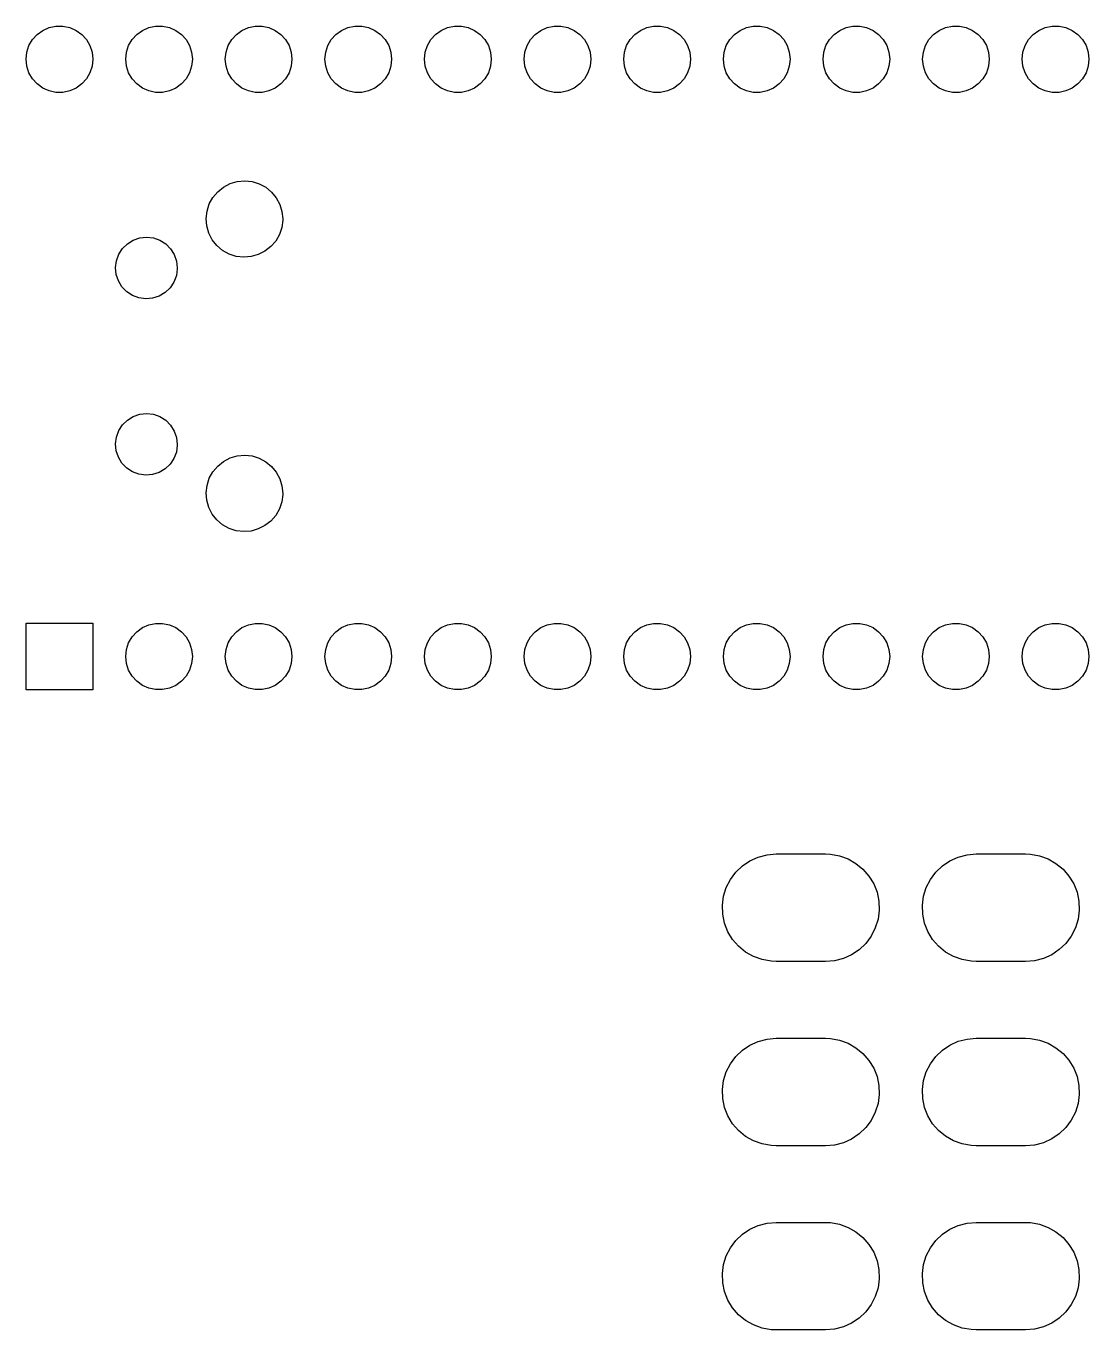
# Model space of a CAD drawing. Extents: x 132.4 to 182.3, y -150.5 to -55.6.
# Drawn here: x 132.37 to 159.47, y -150.48 to -117.21 of the extents above; entities that cross this region are included whole.
import ezdxf

# ---------------------------------------------------------------- set-up
doc = ezdxf.new("R2010")
doc.units = 0
doc.layers.add('BLACK', color=7, linetype='CONTINUOUS')

msp = doc.modelspace()

# ---------------------------------------------------------------- linework, layer by layer
at = {"layer": 'BLACK', "linetype": 'CONTINUOUS'}
for p, q in [((132.535, -117.56), (132.654, -117.428)), ((132.654, -117.428), (132.798, -117.323)), ((132.798, -117.323), (132.96, -117.251)), ((132.96, -117.251), (133.134, -117.214)), ((133.134, -117.214), (133.312, -117.214)), ((133.312, -117.214), (133.486, -117.251)), ((133.486, -117.251), (133.648, -117.323)), ((133.648, -117.323), (133.792, -117.428)), ((133.792, -117.428), (133.911, -117.56)), ((135.075, -117.56), (135.194, -117.428)), ((135.194, -117.428), (135.338, -117.323)), ((135.338, -117.323), (135.5, -117.251)), ((135.5, -117.251), (135.674, -117.214)), ((135.674, -117.214), (135.852, -117.214)), ((135.852, -117.214), (136.026, -117.251)), ((136.026, -117.251), (136.188, -117.323)), ((136.188, -117.323), (136.332, -117.428)), ((136.332, -117.428), (136.451, -117.56)), ((137.615, -117.56), (137.734, -117.428)), ((137.734, -117.428), (137.878, -117.323)), ((137.878, -117.323), (138.04, -117.251)), ((138.04, -117.251), (138.214, -117.214)), ((138.214, -117.214), (138.392, -117.214)), ((138.392, -117.214), (138.566, -117.251)), ((138.566, -117.251), (138.728, -117.323)), ((138.728, -117.323), (138.872, -117.428)), ((138.872, -117.428), (138.991, -117.56)), ((140.155, -117.56), (140.274, -117.428)), ((140.274, -117.428), (140.418, -117.323)), ((140.418, -117.323), (140.58, -117.251)), ((140.58, -117.251), (140.754, -117.214)), ((140.754, -117.214), (140.932, -117.214)), ((140.932, -117.214), (141.106, -117.251)), ((141.106, -117.251), (141.268, -117.323)), ((141.268, -117.323), (141.412, -117.428)), ((141.412, -117.428), (141.531, -117.56)), ((142.695, -117.56), (142.814, -117.428)), ((142.814, -117.428), (142.958, -117.323)), ((142.958, -117.323), (143.12, -117.251)), ((143.12, -117.251), (143.294, -117.214)), ((143.294, -117.214), (143.472, -117.214)), ((143.472, -117.214), (143.646, -117.251)), ((143.646, -117.251), (143.808, -117.323)), ((143.808, -117.323), (143.952, -117.428)), ((143.952, -117.428), (144.071, -117.56)), ((145.235, -117.56), (145.354, -117.428)), ((145.354, -117.428), (145.498, -117.323)), ((145.498, -117.323), (145.66, -117.251)), ((145.66, -117.251), (145.834, -117.214)), ((145.834, -117.214), (146.012, -117.214)), ((146.012, -117.214), (146.186, -117.251)), ((146.186, -117.251), (146.348, -117.323)), ((146.348, -117.323), (146.492, -117.428)), ((146.492, -117.428), (146.611, -117.56)), ((147.775, -117.56), (147.894, -117.428)), ((147.894, -117.428), (148.038, -117.323)), ((148.038, -117.323), (148.2, -117.251)), ((148.2, -117.251), (148.374, -117.214)), ((148.374, -117.214), (148.552, -117.214)), ((148.552, -117.214), (148.726, -117.251)), ((148.726, -117.251), (148.888, -117.323)), ((148.888, -117.323), (149.032, -117.428)), ((149.032, -117.428), (149.151, -117.56)), ((150.315, -117.56), (150.434, -117.428)), ((150.434, -117.428), (150.578, -117.323)), ((150.578, -117.323), (150.74, -117.251)), ((150.74, -117.251), (150.914, -117.214)), ((150.914, -117.214), (151.092, -117.214)), ((151.092, -117.214), (151.266, -117.251)), ((151.266, -117.251), (151.428, -117.323)), ((151.428, -117.323), (151.572, -117.428)), ((151.572, -117.428), (151.691, -117.56)), ((152.855, -117.56), (152.974, -117.428)), ((152.974, -117.428), (153.118, -117.323)), ((153.118, -117.323), (153.28, -117.251)), ((153.28, -117.251), (153.454, -117.214)), ((153.454, -117.214), (153.632, -117.214)), ((153.632, -117.214), (153.806, -117.251)), ((153.806, -117.251), (153.968, -117.323)), ((153.968, -117.323), (154.112, -117.428)), ((154.112, -117.428), (154.231, -117.56)), ((155.395, -117.56), (155.514, -117.428)), ((155.514, -117.428), (155.658, -117.323)), ((155.658, -117.323), (155.82, -117.251)), ((155.82, -117.251), (155.994, -117.214)), ((155.994, -117.214), (156.172, -117.214)), ((156.172, -117.214), (156.346, -117.251)), ((156.346, -117.251), (156.508, -117.323)), ((156.508, -117.323), (156.652, -117.428)), ((156.652, -117.428), (156.771, -117.56)), ((157.935, -117.56), (158.054, -117.428)), ((158.054, -117.428), (158.198, -117.323)), ((158.198, -117.323), (158.36, -117.251)), ((158.36, -117.251), (158.534, -117.214)), ((158.534, -117.214), (158.712, -117.214)), ((158.712, -117.214), (158.886, -117.251)), ((158.886, -117.251), (159.048, -117.323)), ((159.048, -117.323), (159.192, -117.428)), ((159.192, -117.428), (159.311, -117.56)), ((132.392, -117.882), (132.446, -117.713)), ((132.446, -117.713), (132.535, -117.56)), ((133.911, -117.56), (134, -117.713)), ((134, -117.713), (134.054, -117.882)), ((134.932, -117.882), (134.986, -117.713)), ((134.986, -117.713), (135.075, -117.56)), ((136.451, -117.56), (136.54, -117.713)), ((136.54, -117.713), (136.594, -117.882)), ((137.472, -117.882), (137.526, -117.713)), ((137.526, -117.713), (137.615, -117.56)), ((138.991, -117.56), (139.08, -117.713)), ((139.08, -117.713), (139.134, -117.882)), ((140.012, -117.882), (140.066, -117.713)), ((140.066, -117.713), (140.155, -117.56)), ((141.531, -117.56), (141.62, -117.713)), ((141.62, -117.713), (141.674, -117.882)), ((142.552, -117.882), (142.606, -117.713)), ((142.606, -117.713), (142.695, -117.56)), ((144.071, -117.56), (144.16, -117.713)), ((144.16, -117.713), (144.214, -117.882)), ((145.092, -117.882), (145.146, -117.713)), ((145.146, -117.713), (145.235, -117.56)), ((146.611, -117.56), (146.7, -117.713)), ((146.7, -117.713), (146.754, -117.882)), ((147.632, -117.882), (147.686, -117.713)), ((147.686, -117.713), (147.775, -117.56)), ((149.151, -117.56), (149.24, -117.713)), ((149.24, -117.713), (149.294, -117.882)), ((150.172, -117.882), (150.226, -117.713)), ((150.226, -117.713), (150.315, -117.56)), ((151.691, -117.56), (151.78, -117.713)), ((151.78, -117.713), (151.834, -117.882)), ((152.712, -117.882), (152.766, -117.713)), ((152.766, -117.713), (152.855, -117.56)), ((154.231, -117.56), (154.32, -117.713)), ((154.32, -117.713), (154.374, -117.882)), ((155.252, -117.882), (155.306, -117.713)), ((155.306, -117.713), (155.395, -117.56)), ((156.771, -117.56), (156.86, -117.713)), ((156.86, -117.713), (156.914, -117.882)), ((157.792, -117.882), (157.846, -117.713)), ((157.846, -117.713), (157.935, -117.56)), ((159.311, -117.56), (159.4, -117.713)), ((159.4, -117.713), (159.454, -117.882)), ((132.373, -118.059), (132.392, -117.882)), ((132.392, -118.236), (132.373, -118.059)), ((134.054, -117.882), (134.073, -118.059)), ((134.073, -118.059), (134.054, -118.236)), ((134.913, -118.059), (134.932, -117.882)), ((134.932, -118.236), (134.913, -118.059)), ((136.594, -117.882), (136.613, -118.059)), ((136.613, -118.059), (136.594, -118.236)), ((137.453, -118.059), (137.472, -117.882)), ((137.472, -118.236), (137.453, -118.059)), ((139.134, -117.882), (139.153, -118.059)), ((139.153, -118.059), (139.134, -118.236)), ((139.993, -118.059), (140.012, -117.882)), ((140.012, -118.236), (139.993, -118.059)), ((141.674, -117.882), (141.693, -118.059)), ((141.693, -118.059), (141.674, -118.236)), ((142.533, -118.059), (142.552, -117.882)), ((142.552, -118.236), (142.533, -118.059)), ((144.214, -117.882), (144.233, -118.059)), ((144.233, -118.059), (144.214, -118.236)), ((145.073, -118.059), (145.092, -117.882)), ((145.092, -118.236), (145.073, -118.059)), ((146.754, -117.882), (146.773, -118.059)), ((146.773, -118.059), (146.754, -118.236)), ((147.613, -118.059), (147.632, -117.882)), ((147.632, -118.236), (147.613, -118.059)), ((149.294, -117.882), (149.313, -118.059)), ((149.313, -118.059), (149.294, -118.236)), ((150.153, -118.059), (150.172, -117.882)), ((150.172, -118.236), (150.153, -118.059)), ((151.834, -117.882), (151.853, -118.059)), ((151.853, -118.059), (151.834, -118.236)), ((152.693, -118.059), (152.712, -117.882)), ((152.712, -118.236), (152.693, -118.059)), ((154.374, -117.882), (154.393, -118.059)), ((154.393, -118.059), (154.374, -118.236)), ((155.233, -118.059), (155.252, -117.882)), ((155.252, -118.236), (155.233, -118.059)), ((156.914, -117.882), (156.933, -118.059)), ((156.933, -118.059), (156.914, -118.236)), ((157.773, -118.059), (157.792, -117.882)), ((157.792, -118.236), (157.773, -118.059)), ((159.454, -117.882), (159.473, -118.059)), ((159.473, -118.059), (159.454, -118.236)), ((132.446, -118.405), (132.392, -118.236)), ((132.535, -118.559), (132.446, -118.405)), ((134, -118.405), (133.911, -118.559)), ((134.054, -118.236), (134, -118.405)), ((134.986, -118.405), (134.932, -118.236)), ((135.075, -118.559), (134.986, -118.405)), ((136.54, -118.405), (136.451, -118.559)), ((136.594, -118.236), (136.54, -118.405)), ((137.526, -118.405), (137.472, -118.236)), ((137.615, -118.559), (137.526, -118.405)), ((139.08, -118.405), (138.991, -118.559)), ((139.134, -118.236), (139.08, -118.405)), ((140.066, -118.405), (140.012, -118.236)), ((140.155, -118.559), (140.066, -118.405)), ((141.62, -118.405), (141.531, -118.559)), ((141.674, -118.236), (141.62, -118.405)), ((142.606, -118.405), (142.552, -118.236)), ((142.695, -118.559), (142.606, -118.405)), ((144.16, -118.405), (144.071, -118.559)), ((144.214, -118.236), (144.16, -118.405)), ((145.146, -118.405), (145.092, -118.236)), ((145.235, -118.559), (145.146, -118.405)), ((146.7, -118.405), (146.611, -118.559)), ((146.754, -118.236), (146.7, -118.405)), ((147.686, -118.405), (147.632, -118.236)), ((147.775, -118.559), (147.686, -118.405)), ((149.24, -118.405), (149.151, -118.559)), ((149.294, -118.236), (149.24, -118.405)), ((150.226, -118.405), (150.172, -118.236)), ((150.315, -118.559), (150.226, -118.405)), ((151.78, -118.405), (151.691, -118.559)), ((151.834, -118.236), (151.78, -118.405)), ((152.766, -118.405), (152.712, -118.236)), ((152.855, -118.559), (152.766, -118.405)), ((154.32, -118.405), (154.231, -118.559)), ((154.374, -118.236), (154.32, -118.405)), ((155.306, -118.405), (155.252, -118.236)), ((155.395, -118.559), (155.306, -118.405)), ((156.86, -118.405), (156.771, -118.559)), ((156.914, -118.236), (156.86, -118.405)), ((157.846, -118.405), (157.792, -118.236)), ((157.935, -118.559), (157.846, -118.405)), ((159.4, -118.405), (159.311, -118.559)), ((159.454, -118.236), (159.4, -118.405)), ((132.654, -118.691), (132.535, -118.559)), ((132.798, -118.795), (132.654, -118.691)), ((133.792, -118.691), (133.648, -118.795)), ((133.911, -118.559), (133.792, -118.691)), ((135.194, -118.691), (135.075, -118.559)), ((135.338, -118.795), (135.194, -118.691)), ((136.332, -118.691), (136.188, -118.795)), ((136.451, -118.559), (136.332, -118.691)), ((137.734, -118.691), (137.615, -118.559)), ((137.878, -118.795), (137.734, -118.691)), ((138.872, -118.691), (138.728, -118.795)), ((138.991, -118.559), (138.872, -118.691)), ((140.274, -118.691), (140.155, -118.559)), ((140.418, -118.795), (140.274, -118.691)), ((141.412, -118.691), (141.268, -118.795)), ((141.531, -118.559), (141.412, -118.691)), ((142.814, -118.691), (142.695, -118.559)), ((142.958, -118.795), (142.814, -118.691)), ((143.952, -118.691), (143.808, -118.795)), ((144.071, -118.559), (143.952, -118.691)), ((145.354, -118.691), (145.235, -118.559)), ((145.498, -118.795), (145.354, -118.691)), ((146.492, -118.691), (146.348, -118.795)), ((146.611, -118.559), (146.492, -118.691)), ((147.894, -118.691), (147.775, -118.559)), ((148.038, -118.795), (147.894, -118.691)), ((149.032, -118.691), (148.888, -118.795)), ((149.151, -118.559), (149.032, -118.691)), ((150.434, -118.691), (150.315, -118.559)), ((150.578, -118.795), (150.434, -118.691)), ((151.572, -118.691), (151.428, -118.795)), ((151.691, -118.559), (151.572, -118.691)), ((152.974, -118.691), (152.855, -118.559)), ((153.118, -118.795), (152.974, -118.691)), ((154.112, -118.691), (153.968, -118.795)), ((154.231, -118.559), (154.112, -118.691)), ((155.514, -118.691), (155.395, -118.559)), ((155.658, -118.795), (155.514, -118.691)), ((156.652, -118.691), (156.508, -118.795)), ((156.771, -118.559), (156.652, -118.691)), ((158.054, -118.691), (157.935, -118.559)), ((158.198, -118.795), (158.054, -118.691)), ((159.192, -118.691), (159.048, -118.795)), ((159.311, -118.559), (159.192, -118.691)), ((132.96, -118.868), (132.798, -118.795)), ((133.134, -118.905), (132.96, -118.868)), ((133.312, -118.905), (133.134, -118.905)), ((133.486, -118.868), (133.312, -118.905)), ((133.648, -118.795), (133.486, -118.868)), ((135.5, -118.868), (135.338, -118.795)), ((135.674, -118.905), (135.5, -118.868)), ((135.852, -118.905), (135.674, -118.905)), ((136.026, -118.868), (135.852, -118.905)), ((136.188, -118.795), (136.026, -118.868)), ((138.04, -118.868), (137.878, -118.795)), ((138.214, -118.905), (138.04, -118.868)), ((138.392, -118.905), (138.214, -118.905)), ((138.566, -118.868), (138.392, -118.905)), ((138.728, -118.795), (138.566, -118.868)), ((140.58, -118.868), (140.418, -118.795)), ((140.754, -118.905), (140.58, -118.868)), ((140.932, -118.905), (140.754, -118.905)), ((141.106, -118.868), (140.932, -118.905)), ((141.268, -118.795), (141.106, -118.868)), ((143.12, -118.868), (142.958, -118.795)), ((143.294, -118.905), (143.12, -118.868)), ((143.472, -118.905), (143.294, -118.905)), ((143.646, -118.868), (143.472, -118.905)), ((143.808, -118.795), (143.646, -118.868)), ((145.66, -118.868), (145.498, -118.795)), ((145.834, -118.905), (145.66, -118.868)), ((146.012, -118.905), (145.834, -118.905)), ((146.186, -118.868), (146.012, -118.905)), ((146.348, -118.795), (146.186, -118.868)), ((148.2, -118.868), (148.038, -118.795)), ((148.374, -118.905), (148.2, -118.868)), ((148.552, -118.905), (148.374, -118.905)), ((148.726, -118.868), (148.552, -118.905)), ((148.888, -118.795), (148.726, -118.868)), ((150.74, -118.868), (150.578, -118.795)), ((150.914, -118.905), (150.74, -118.868)), ((151.092, -118.905), (150.914, -118.905)), ((151.266, -118.868), (151.092, -118.905)), ((151.428, -118.795), (151.266, -118.868)), ((153.28, -118.868), (153.118, -118.795)), ((153.454, -118.905), (153.28, -118.868)), ((153.632, -118.905), (153.454, -118.905)), ((153.806, -118.868), (153.632, -118.905)), ((153.968, -118.795), (153.806, -118.868)), ((155.82, -118.868), (155.658, -118.795)), ((155.994, -118.905), (155.82, -118.868)), ((156.172, -118.905), (155.994, -118.905)), ((156.346, -118.868), (156.172, -118.905)), ((156.508, -118.795), (156.346, -118.868)), ((158.36, -118.868), (158.198, -118.795)), ((158.534, -118.905), (158.36, -118.868)), ((158.712, -118.905), (158.534, -118.905)), ((158.886, -118.868), (158.712, -118.905)), ((159.048, -118.795), (158.886, -118.868)), ((137.259, -121.44), (137.407, -121.321)), ((137.407, -121.321), (137.576, -121.232)), ((137.576, -121.232), (137.758, -121.179)), ((137.758, -121.179), (137.948, -121.161)), ((137.948, -121.161), (138.137, -121.181)), ((138.137, -121.181), (138.319, -121.238)), ((138.319, -121.238), (138.486, -121.328)), ((138.486, -121.328), (138.633, -121.449)), ((136.987, -121.934), (137.045, -121.752)), ((137.045, -121.752), (137.137, -121.586)), ((137.137, -121.586), (137.259, -121.44)), ((138.633, -121.449), (138.753, -121.597)), ((138.753, -121.597), (138.842, -121.765)), ((136.966, -122.123), (136.987, -121.934)), ((138.842, -121.765), (138.897, -121.947)), ((138.897, -121.947), (138.916, -122.136)), ((136.982, -122.312), (136.966, -122.123)), ((137.034, -122.495), (136.982, -122.312)), ((138.892, -122.352), (138.832, -122.533)), ((138.916, -122.164), (138.892, -122.352)), ((138.916, -122.136), (138.916, -122.164)), ((134.956, -122.766), (135.106, -122.674)), ((135.106, -122.674), (135.272, -122.617)), ((135.272, -122.617), (135.446, -122.599)), ((135.446, -122.599), (135.621, -122.62)), ((135.621, -122.62), (135.786, -122.679)), ((135.786, -122.679), (135.934, -122.773)), ((137.121, -122.665), (137.034, -122.495)), ((137.24, -122.814), (137.121, -122.665)), ((138.738, -122.698), (138.613, -122.842)), ((138.832, -122.533), (138.738, -122.698)), ((134.676, -123.201), (134.736, -123.036)), ((134.736, -123.036), (134.831, -122.889)), ((134.831, -122.889), (134.956, -122.766)), ((135.934, -122.773), (136.058, -122.897)), ((136.058, -122.897), (136.151, -123.046)), ((136.151, -123.046), (136.209, -123.212)), ((137.385, -122.937), (137.24, -122.814)), ((137.551, -123.03), (137.385, -122.937)), ((137.732, -123.089), (137.551, -123.03)), ((138.294, -123.045), (138.11, -123.097)), ((138.463, -122.96), (138.294, -123.045)), ((138.613, -122.842), (138.463, -122.96)), ((134.654, -123.375), (134.676, -123.201)), ((134.671, -123.55), (134.654, -123.375)), ((136.228, -123.408), (136.204, -123.582)), ((136.209, -123.212), (136.228, -123.386)), ((136.228, -123.386), (136.228, -123.408)), ((137.921, -123.111), (137.732, -123.089)), ((138.11, -123.097), (137.921, -123.111)), ((134.726, -123.717), (134.671, -123.55)), ((134.817, -123.867), (134.726, -123.717)), ((136.141, -123.746), (136.044, -123.893)), ((136.204, -123.582), (136.141, -123.746)), ((134.939, -123.993), (134.817, -123.867)), ((135.086, -124.089), (134.939, -123.993)), ((135.917, -124.014), (135.766, -124.104)), ((136.044, -123.893), (135.917, -124.014)), ((135.25, -124.151), (135.086, -124.089)), ((135.425, -124.174), (135.25, -124.151)), ((135.599, -124.158), (135.425, -124.174)), ((135.766, -124.104), (135.599, -124.158)), ((134.736, -127.536), (134.831, -127.389)), ((134.831, -127.389), (134.956, -127.266)), ((134.956, -127.266), (135.106, -127.174)), ((135.106, -127.174), (135.272, -127.117)), ((135.272, -127.117), (135.446, -127.099)), ((135.446, -127.099), (135.621, -127.12)), ((135.621, -127.12), (135.786, -127.179)), ((135.786, -127.179), (135.934, -127.273)), ((135.934, -127.273), (136.058, -127.397)), ((136.058, -127.397), (136.151, -127.546)), ((134.654, -127.875), (134.676, -127.701)), ((134.676, -127.701), (134.736, -127.536)), ((136.151, -127.546), (136.209, -127.712)), ((136.209, -127.712), (136.228, -127.886)), ((134.671, -128.05), (134.654, -127.875)), ((134.726, -128.217), (134.671, -128.05)), ((136.228, -127.908), (136.204, -128.082)), ((136.228, -127.886), (136.228, -127.908)), ((134.817, -128.367), (134.726, -128.217)), ((134.939, -128.493), (134.817, -128.367)), ((136.044, -128.393), (135.917, -128.514)), ((136.141, -128.246), (136.044, -128.393)), ((136.204, -128.082), (136.141, -128.246)), ((137.259, -128.44), (137.407, -128.321)), ((137.407, -128.321), (137.576, -128.232)), ((137.576, -128.232), (137.758, -128.179)), ((137.758, -128.179), (137.948, -128.161)), ((137.948, -128.161), (138.137, -128.181)), ((138.137, -128.181), (138.319, -128.238)), ((138.319, -128.238), (138.486, -128.328)), ((138.486, -128.328), (138.633, -128.449)), ((135.086, -128.589), (134.939, -128.493)), ((135.25, -128.651), (135.086, -128.589)), ((135.425, -128.674), (135.25, -128.651)), ((135.599, -128.658), (135.425, -128.674)), ((135.766, -128.604), (135.599, -128.658)), ((135.917, -128.514), (135.766, -128.604)), ((137.045, -128.752), (137.137, -128.586)), ((137.137, -128.586), (137.259, -128.44)), ((138.633, -128.449), (138.753, -128.597)), ((138.753, -128.597), (138.842, -128.765)), ((136.966, -129.123), (136.987, -128.934)), ((136.987, -128.934), (137.045, -128.752)), ((138.842, -128.765), (138.897, -128.947)), ((138.897, -128.947), (138.916, -129.136)), ((136.982, -129.312), (136.966, -129.123)), ((137.034, -129.495), (136.982, -129.312)), ((138.892, -129.352), (138.832, -129.533)), ((138.916, -129.164), (138.892, -129.352)), ((138.916, -129.136), (138.916, -129.164)), ((137.121, -129.665), (137.034, -129.495)), ((137.24, -129.814), (137.121, -129.665)), ((138.738, -129.698), (138.613, -129.842)), ((138.832, -129.533), (138.738, -129.698)), ((137.385, -129.937), (137.24, -129.814)), ((137.551, -130.03), (137.385, -129.937)), ((137.732, -130.089), (137.551, -130.03)), ((138.294, -130.045), (138.11, -130.097)), ((138.463, -129.96), (138.294, -130.045)), ((138.613, -129.842), (138.463, -129.96)), ((137.921, -130.111), (137.732, -130.089)), ((138.11, -130.097), (137.921, -130.111)), ((132.373, -134.149), (132.373, -132.449)), ((132.373, -132.449), (134.073, -132.449)), ((134.073, -132.449), (134.073, -134.149)), ((135.075, -132.8), (135.194, -132.668)), ((135.194, -132.668), (135.338, -132.563)), ((135.338, -132.563), (135.5, -132.491)), ((135.5, -132.491), (135.674, -132.454)), ((135.674, -132.454), (135.852, -132.454)), ((135.852, -132.454), (136.026, -132.491)), ((136.026, -132.491), (136.188, -132.563)), ((136.188, -132.563), (136.332, -132.668)), ((136.332, -132.668), (136.451, -132.8)), ((137.615, -132.8), (137.734, -132.668)), ((137.734, -132.668), (137.878, -132.563)), ((137.878, -132.563), (138.04, -132.491)), ((138.04, -132.491), (138.214, -132.454)), ((138.214, -132.454), (138.392, -132.454)), ((138.392, -132.454), (138.566, -132.491)), ((138.566, -132.491), (138.728, -132.563)), ((138.728, -132.563), (138.872, -132.668)), ((138.872, -132.668), (138.991, -132.8)), ((140.155, -132.8), (140.274, -132.668)), ((140.274, -132.668), (140.418, -132.563)), ((140.418, -132.563), (140.58, -132.491)), ((140.58, -132.491), (140.754, -132.454)), ((140.754, -132.454), (140.932, -132.454)), ((140.932, -132.454), (141.106, -132.491)), ((141.106, -132.491), (141.268, -132.563)), ((141.268, -132.563), (141.412, -132.668)), ((141.412, -132.668), (141.531, -132.8)), ((142.695, -132.8), (142.814, -132.668)), ((142.814, -132.668), (142.958, -132.563)), ((142.958, -132.563), (143.12, -132.491)), ((143.12, -132.491), (143.294, -132.454)), ((143.294, -132.454), (143.472, -132.454)), ((143.472, -132.454), (143.646, -132.491)), ((143.646, -132.491), (143.808, -132.563)), ((143.808, -132.563), (143.952, -132.668)), ((143.952, -132.668), (144.071, -132.8)), ((145.235, -132.8), (145.354, -132.668)), ((145.354, -132.668), (145.498, -132.563)), ((145.498, -132.563), (145.66, -132.491)), ((145.66, -132.491), (145.834, -132.454)), ((145.834, -132.454), (146.012, -132.454)), ((146.012, -132.454), (146.186, -132.491)), ((146.186, -132.491), (146.348, -132.563)), ((146.348, -132.563), (146.492, -132.668)), ((146.492, -132.668), (146.611, -132.8)), ((147.775, -132.8), (147.894, -132.668)), ((147.894, -132.668), (148.038, -132.563)), ((148.038, -132.563), (148.2, -132.491)), ((148.2, -132.491), (148.374, -132.454)), ((148.374, -132.454), (148.552, -132.454)), ((148.552, -132.454), (148.726, -132.491)), ((148.726, -132.491), (148.888, -132.563)), ((148.888, -132.563), (149.032, -132.668)), ((149.032, -132.668), (149.151, -132.8)), ((150.315, -132.8), (150.434, -132.668)), ((150.434, -132.668), (150.578, -132.563)), ((150.578, -132.563), (150.74, -132.491)), ((150.74, -132.491), (150.914, -132.454)), ((150.914, -132.454), (151.092, -132.454)), ((151.092, -132.454), (151.266, -132.491)), ((151.266, -132.491), (151.428, -132.563)), ((151.428, -132.563), (151.572, -132.668)), ((151.572, -132.668), (151.691, -132.8)), ((152.855, -132.8), (152.974, -132.668)), ((152.974, -132.668), (153.118, -132.563)), ((153.118, -132.563), (153.28, -132.491)), ((153.28, -132.491), (153.454, -132.454)), ((153.454, -132.454), (153.632, -132.454)), ((153.632, -132.454), (153.806, -132.491)), ((153.806, -132.491), (153.968, -132.563)), ((153.968, -132.563), (154.112, -132.668)), ((154.112, -132.668), (154.231, -132.8)), ((155.395, -132.8), (155.514, -132.668)), ((155.514, -132.668), (155.658, -132.563)), ((155.658, -132.563), (155.82, -132.491)), ((155.82, -132.491), (155.994, -132.454)), ((155.994, -132.454), (156.172, -132.454)), ((156.172, -132.454), (156.346, -132.491)), ((156.346, -132.491), (156.508, -132.563)), ((156.508, -132.563), (156.652, -132.668)), ((156.652, -132.668), (156.771, -132.8)), ((157.935, -132.8), (158.054, -132.668)), ((158.054, -132.668), (158.198, -132.563)), ((158.198, -132.563), (158.36, -132.491)), ((158.36, -132.491), (158.534, -132.454)), ((158.534, -132.454), (158.712, -132.454)), ((158.712, -132.454), (158.886, -132.491)), ((158.886, -132.491), (159.048, -132.563)), ((159.048, -132.563), (159.192, -132.668)), ((159.192, -132.668), (159.311, -132.8)), ((134.932, -133.122), (134.986, -132.953)), ((134.986, -132.953), (135.075, -132.8)), ((136.451, -132.8), (136.54, -132.953)), ((136.54, -132.953), (136.594, -133.122)), ((137.472, -133.122), (137.526, -132.953)), ((137.526, -132.953), (137.615, -132.8)), ((138.991, -132.8), (139.08, -132.953)), ((139.08, -132.953), (139.134, -133.122)), ((140.012, -133.122), (140.066, -132.953)), ((140.066, -132.953), (140.155, -132.8)), ((141.531, -132.8), (141.62, -132.953)), ((141.62, -132.953), (141.674, -133.122)), ((142.552, -133.122), (142.606, -132.953)), ((142.606, -132.953), (142.695, -132.8)), ((144.071, -132.8), (144.16, -132.953)), ((144.16, -132.953), (144.214, -133.122)), ((145.092, -133.122), (145.146, -132.953)), ((145.146, -132.953), (145.235, -132.8)), ((146.611, -132.8), (146.7, -132.953)), ((146.7, -132.953), (146.754, -133.122)), ((147.632, -133.122), (147.686, -132.953)), ((147.686, -132.953), (147.775, -132.8)), ((149.151, -132.8), (149.24, -132.953)), ((149.24, -132.953), (149.294, -133.122)), ((150.172, -133.122), (150.226, -132.953)), ((150.226, -132.953), (150.315, -132.8)), ((151.691, -132.8), (151.78, -132.953)), ((151.78, -132.953), (151.834, -133.122)), ((152.712, -133.122), (152.766, -132.953)), ((152.766, -132.953), (152.855, -132.8)), ((154.231, -132.8), (154.32, -132.953)), ((154.32, -132.953), (154.374, -133.122)), ((155.252, -133.122), (155.306, -132.953)), ((155.306, -132.953), (155.395, -132.8)), ((156.771, -132.8), (156.86, -132.953)), ((156.86, -132.953), (156.914, -133.122)), ((157.792, -133.122), (157.846, -132.953)), ((157.846, -132.953), (157.935, -132.8)), ((159.311, -132.8), (159.4, -132.953)), ((159.4, -132.953), (159.454, -133.122)), ((134.913, -133.299), (134.932, -133.122)), ((134.932, -133.476), (134.913, -133.299)), ((136.594, -133.122), (136.613, -133.299)), ((136.613, -133.299), (136.594, -133.476)), ((137.453, -133.299), (137.472, -133.122)), ((137.472, -133.476), (137.453, -133.299)), ((139.134, -133.122), (139.153, -133.299)), ((139.153, -133.299), (139.134, -133.476)), ((139.993, -133.299), (140.012, -133.122)), ((140.012, -133.476), (139.993, -133.299)), ((141.674, -133.122), (141.693, -133.299)), ((141.693, -133.299), (141.674, -133.476)), ((142.533, -133.299), (142.552, -133.122)), ((142.552, -133.476), (142.533, -133.299)), ((144.214, -133.122), (144.233, -133.299)), ((144.233, -133.299), (144.214, -133.476)), ((145.073, -133.299), (145.092, -133.122)), ((145.092, -133.476), (145.073, -133.299)), ((146.754, -133.122), (146.773, -133.299)), ((146.773, -133.299), (146.754, -133.476)), ((147.613, -133.299), (147.632, -133.122)), ((147.632, -133.476), (147.613, -133.299)), ((149.294, -133.122), (149.313, -133.299)), ((149.313, -133.299), (149.294, -133.476)), ((150.153, -133.299), (150.172, -133.122)), ((150.172, -133.476), (150.153, -133.299)), ((151.834, -133.122), (151.853, -133.299)), ((151.853, -133.299), (151.834, -133.476)), ((152.693, -133.299), (152.712, -133.122)), ((152.712, -133.476), (152.693, -133.299)), ((154.374, -133.122), (154.393, -133.299)), ((154.393, -133.299), (154.374, -133.476)), ((155.233, -133.299), (155.252, -133.122)), ((155.252, -133.476), (155.233, -133.299)), ((156.914, -133.122), (156.933, -133.299)), ((156.933, -133.299), (156.914, -133.476)), ((157.773, -133.299), (157.792, -133.122)), ((157.792, -133.476), (157.773, -133.299)), ((159.454, -133.122), (159.473, -133.299)), ((159.473, -133.299), (159.454, -133.476)), ((134.986, -133.645), (134.932, -133.476)), ((135.075, -133.799), (134.986, -133.645)), ((136.54, -133.645), (136.451, -133.799)), ((136.594, -133.476), (136.54, -133.645)), ((137.526, -133.645), (137.472, -133.476)), ((137.615, -133.799), (137.526, -133.645)), ((139.08, -133.645), (138.991, -133.799)), ((139.134, -133.476), (139.08, -133.645)), ((140.066, -133.645), (140.012, -133.476)), ((140.155, -133.799), (140.066, -133.645)), ((141.62, -133.645), (141.531, -133.799)), ((141.674, -133.476), (141.62, -133.645)), ((142.606, -133.645), (142.552, -133.476)), ((142.695, -133.799), (142.606, -133.645)), ((144.16, -133.645), (144.071, -133.799)), ((144.214, -133.476), (144.16, -133.645)), ((145.146, -133.645), (145.092, -133.476)), ((145.235, -133.799), (145.146, -133.645)), ((146.7, -133.645), (146.611, -133.799)), ((146.754, -133.476), (146.7, -133.645)), ((147.686, -133.645), (147.632, -133.476)), ((147.775, -133.799), (147.686, -133.645)), ((149.24, -133.645), (149.151, -133.799)), ((149.294, -133.476), (149.24, -133.645)), ((150.226, -133.645), (150.172, -133.476)), ((150.315, -133.799), (150.226, -133.645)), ((151.78, -133.645), (151.691, -133.799)), ((151.834, -133.476), (151.78, -133.645)), ((152.766, -133.645), (152.712, -133.476)), ((152.855, -133.799), (152.766, -133.645)), ((154.32, -133.645), (154.231, -133.799)), ((154.374, -133.476), (154.32, -133.645)), ((155.306, -133.645), (155.252, -133.476)), ((155.395, -133.799), (155.306, -133.645)), ((156.86, -133.645), (156.771, -133.799)), ((156.914, -133.476), (156.86, -133.645)), ((157.846, -133.645), (157.792, -133.476)), ((157.935, -133.799), (157.846, -133.645)), ((159.4, -133.645), (159.311, -133.799)), ((159.454, -133.476), (159.4, -133.645)), ((135.194, -133.931), (135.075, -133.799)), ((135.338, -134.035), (135.194, -133.931)), ((135.5, -134.108), (135.338, -134.035)), ((136.188, -134.035), (136.026, -134.108)), ((136.332, -133.931), (136.188, -134.035)), ((136.451, -133.799), (136.332, -133.931)), ((137.734, -133.931), (137.615, -133.799)), ((137.878, -134.035), (137.734, -133.931)), ((138.04, -134.108), (137.878, -134.035)), ((138.728, -134.035), (138.566, -134.108)), ((138.872, -133.931), (138.728, -134.035)), ((138.991, -133.799), (138.872, -133.931)), ((140.274, -133.931), (140.155, -133.799)), ((140.418, -134.035), (140.274, -133.931)), ((140.58, -134.108), (140.418, -134.035)), ((141.268, -134.035), (141.106, -134.108)), ((141.412, -133.931), (141.268, -134.035)), ((141.531, -133.799), (141.412, -133.931)), ((142.814, -133.931), (142.695, -133.799)), ((142.958, -134.035), (142.814, -133.931)), ((143.12, -134.108), (142.958, -134.035)), ((143.808, -134.035), (143.646, -134.108)), ((143.952, -133.931), (143.808, -134.035)), ((144.071, -133.799), (143.952, -133.931)), ((145.354, -133.931), (145.235, -133.799)), ((145.498, -134.035), (145.354, -133.931)), ((145.66, -134.108), (145.498, -134.035)), ((146.348, -134.035), (146.186, -134.108)), ((146.492, -133.931), (146.348, -134.035)), ((146.611, -133.799), (146.492, -133.931)), ((147.894, -133.931), (147.775, -133.799)), ((148.038, -134.035), (147.894, -133.931)), ((148.2, -134.108), (148.038, -134.035)), ((148.888, -134.035), (148.726, -134.108)), ((149.032, -133.931), (148.888, -134.035)), ((149.151, -133.799), (149.032, -133.931)), ((150.434, -133.931), (150.315, -133.799)), ((150.578, -134.035), (150.434, -133.931)), ((150.74, -134.108), (150.578, -134.035)), ((151.428, -134.035), (151.266, -134.108)), ((151.572, -133.931), (151.428, -134.035)), ((151.691, -133.799), (151.572, -133.931)), ((152.974, -133.931), (152.855, -133.799)), ((153.118, -134.035), (152.974, -133.931)), ((153.28, -134.108), (153.118, -134.035)), ((153.968, -134.035), (153.806, -134.108)), ((154.112, -133.931), (153.968, -134.035)), ((154.231, -133.799), (154.112, -133.931)), ((155.514, -133.931), (155.395, -133.799)), ((155.658, -134.035), (155.514, -133.931)), ((155.82, -134.108), (155.658, -134.035)), ((156.508, -134.035), (156.346, -134.108)), ((156.652, -133.931), (156.508, -134.035)), ((156.771, -133.799), (156.652, -133.931)), ((158.054, -133.931), (157.935, -133.799)), ((158.198, -134.035), (158.054, -133.931)), ((158.36, -134.108), (158.198, -134.035)), ((159.048, -134.035), (158.886, -134.108)), ((159.192, -133.931), (159.048, -134.035)), ((159.311, -133.799), (159.192, -133.931)), ((134.073, -134.149), (132.373, -134.149)), ((135.674, -134.145), (135.5, -134.108)), ((135.852, -134.145), (135.674, -134.145)), ((136.026, -134.108), (135.852, -134.145)), ((138.214, -134.145), (138.04, -134.108)), ((138.392, -134.145), (138.214, -134.145)), ((138.566, -134.108), (138.392, -134.145)), ((140.754, -134.145), (140.58, -134.108)), ((140.932, -134.145), (140.754, -134.145)), ((141.106, -134.108), (140.932, -134.145)), ((143.294, -134.145), (143.12, -134.108)), ((143.472, -134.145), (143.294, -134.145)), ((143.646, -134.108), (143.472, -134.145)), ((145.834, -134.145), (145.66, -134.108)), ((146.012, -134.145), (145.834, -134.145)), ((146.186, -134.108), (146.012, -134.145)), ((148.374, -134.145), (148.2, -134.108)), ((148.552, -134.145), (148.374, -134.145)), ((148.726, -134.108), (148.552, -134.145)), ((150.914, -134.145), (150.74, -134.108)), ((151.092, -134.145), (150.914, -134.145)), ((151.266, -134.108), (151.092, -134.145)), ((153.454, -134.145), (153.28, -134.108)), ((153.632, -134.145), (153.454, -134.145)), ((153.806, -134.108), (153.632, -134.145)), ((155.994, -134.145), (155.82, -134.108)), ((156.172, -134.145), (155.994, -134.145)), ((156.346, -134.108), (156.172, -134.145)), ((158.534, -134.145), (158.36, -134.108)), ((158.712, -134.145), (158.534, -134.145)), ((158.886, -134.108), (158.712, -134.145)), ((151.04, -138.416), (151.265, -138.358)), ((151.265, -138.358), (151.496, -138.338)), ((151.496, -138.338), (152.756, -138.338)), ((152.756, -138.338), (152.885, -138.344)), ((152.885, -138.344), (153.113, -138.385)), ((153.113, -138.385), (153.331, -138.465)), ((156.141, -138.415), (156.365, -138.357)), ((156.365, -138.357), (156.596, -138.337)), ((156.596, -138.337), (157.856, -138.337)), ((157.856, -138.337), (157.986, -138.343)), ((157.986, -138.343), (158.214, -138.385)), ((158.214, -138.385), (158.432, -138.464)), ((150.469, -138.801), (150.637, -138.641)), ((150.637, -138.641), (150.829, -138.511)), ((150.829, -138.511), (151.04, -138.416)), ((153.331, -138.465), (153.533, -138.579)), ((153.533, -138.579), (153.712, -138.726)), ((155.569, -138.8), (155.737, -138.64)), ((155.737, -138.64), (155.929, -138.51)), ((155.929, -138.51), (156.141, -138.415)), ((158.432, -138.464), (158.633, -138.579)), ((158.633, -138.579), (158.813, -138.726)), ((150.225, -139.194), (150.33, -138.987)), ((150.33, -138.987), (150.469, -138.801)), ((153.712, -138.726), (153.864, -138.902)), ((153.864, -138.902), (153.985, -139.1)), ((155.326, -139.193), (155.431, -138.986)), ((155.431, -138.986), (155.569, -138.8)), ((158.813, -138.726), (158.965, -138.901)), ((158.965, -138.901), (159.085, -139.099)), ((150.156, -139.415), (150.225, -139.194)), ((153.985, -139.1), (154.07, -139.316)), ((154.07, -139.316), (154.117, -139.543)), ((155.257, -139.414), (155.326, -139.193)), ((159.085, -139.099), (159.17, -139.315)), ((159.17, -139.315), (159.218, -139.542)), ((150.126, -139.645), (150.156, -139.415)), ((150.135, -139.877), (150.126, -139.645)), ((154.117, -139.543), (154.126, -139.774)), ((155.226, -139.644), (155.257, -139.414)), ((155.235, -139.876), (155.226, -139.644)), ((159.218, -139.542), (159.227, -139.774)), ((150.182, -140.104), (150.135, -139.877)), ((154.096, -140.004), (154.027, -140.226)), ((154.126, -139.774), (154.096, -140.004)), ((155.283, -140.103), (155.235, -139.876)), ((159.196, -140.003), (159.127, -140.225)), ((159.227, -139.774), (159.196, -140.003)), ((150.267, -140.32), (150.182, -140.104)), ((150.388, -140.518), (150.267, -140.32)), ((154.027, -140.226), (153.922, -140.432)), ((155.368, -140.319), (155.283, -140.103)), ((155.488, -140.517), (155.368, -140.319)), ((159.127, -140.225), (159.022, -140.432)), ((150.54, -140.693), (150.388, -140.518)), ((150.719, -140.84), (150.54, -140.693)), ((153.783, -140.619), (153.615, -140.779)), ((153.922, -140.432), (153.783, -140.619)), ((155.64, -140.692), (155.488, -140.517)), ((155.82, -140.839), (155.64, -140.692)), ((158.884, -140.618), (158.716, -140.778)), ((159.022, -140.432), (158.884, -140.618)), ((150.921, -140.955), (150.719, -140.84)), ((151.139, -141.034), (150.921, -140.955)), ((151.367, -141.075), (151.139, -141.034)), ((153.212, -141.003), (152.987, -141.062)), ((153.423, -140.908), (153.212, -141.003)), ((153.615, -140.779), (153.423, -140.908)), ((156.021, -140.954), (155.82, -140.839)), ((156.239, -141.033), (156.021, -140.954)), ((156.467, -141.074), (156.239, -141.033)), ((158.312, -141.003), (158.088, -141.061)), ((158.524, -140.907), (158.312, -141.003)), ((158.716, -140.778), (158.524, -140.907)), ((151.496, -141.081), (151.367, -141.075)), ((152.756, -141.081), (151.496, -141.081)), ((152.987, -141.062), (152.756, -141.081)), ((156.596, -141.081), (156.467, -141.074)), ((157.856, -141.081), (156.596, -141.081)), ((158.088, -141.061), (157.856, -141.081)), ((151.265, -143.059), (151.496, -143.04)), ((151.496, -143.04), (152.756, -143.04)), ((152.756, -143.04), (152.885, -143.046)), ((152.885, -143.046), (153.113, -143.087)), ((156.365, -143.059), (156.596, -143.039)), ((156.596, -143.039), (157.856, -143.039)), ((157.856, -143.039), (157.986, -143.045)), ((157.986, -143.045), (158.214, -143.086)), ((150.469, -143.502), (150.637, -143.342)), ((150.637, -143.342), (150.829, -143.213)), ((150.829, -143.213), (151.04, -143.118)), ((151.04, -143.118), (151.265, -143.059)), ((153.113, -143.087), (153.331, -143.166)), ((153.331, -143.166), (153.533, -143.281)), ((153.533, -143.281), (153.712, -143.428)), ((155.569, -143.502), (155.737, -143.342)), ((155.737, -143.342), (155.929, -143.212)), ((155.929, -143.212), (156.141, -143.117)), ((156.141, -143.117), (156.365, -143.059)), ((158.214, -143.086), (158.432, -143.165)), ((158.432, -143.165), (158.633, -143.28)), ((158.633, -143.28), (158.813, -143.427)), ((150.225, -143.895), (150.33, -143.689)), ((150.33, -143.689), (150.469, -143.502)), ((153.712, -143.428), (153.864, -143.603)), ((153.864, -143.603), (153.985, -143.801)), ((155.326, -143.894), (155.431, -143.688)), ((155.431, -143.688), (155.569, -143.502)), ((158.813, -143.427), (158.965, -143.602)), ((158.965, -143.602), (159.085, -143.801)), ((150.156, -144.117), (150.225, -143.895)), ((153.985, -143.801), (154.07, -144.017)), ((154.07, -144.017), (154.117, -144.244)), ((155.257, -144.116), (155.326, -143.894)), ((159.085, -143.801), (159.17, -144.016)), ((159.17, -144.016), (159.218, -144.243)), ((150.126, -144.347), (150.156, -144.117)), ((150.135, -144.578), (150.126, -144.347)), ((154.117, -144.244), (154.126, -144.476)), ((155.226, -144.346), (155.257, -144.116)), ((155.235, -144.578), (155.226, -144.346)), ((159.218, -144.243), (159.227, -144.475)), ((150.182, -144.805), (150.135, -144.578)), ((154.096, -144.706), (154.027, -144.927)), ((154.126, -144.476), (154.096, -144.706)), ((155.283, -144.805), (155.235, -144.578)), ((159.196, -144.705), (159.127, -144.927)), ((159.227, -144.475), (159.196, -144.705)), ((150.267, -145.021), (150.182, -144.805)), ((150.388, -145.219), (150.267, -145.021)), ((154.027, -144.927), (153.922, -145.134)), ((155.368, -145.02), (155.283, -144.805)), ((155.488, -145.219), (155.368, -145.02)), ((159.127, -144.927), (159.022, -145.133)), ((150.54, -145.395), (150.388, -145.219)), ((153.783, -145.32), (153.615, -145.48)), ((153.922, -145.134), (153.783, -145.32)), ((155.64, -145.394), (155.488, -145.219)), ((158.884, -145.319), (158.716, -145.479)), ((159.022, -145.133), (158.884, -145.319)), ((150.719, -145.542), (150.54, -145.395)), ((150.921, -145.656), (150.719, -145.542)), ((151.139, -145.736), (150.921, -145.656)), ((153.212, -145.705), (152.987, -145.763)), ((153.423, -145.61), (153.212, -145.705)), ((153.615, -145.48), (153.423, -145.61)), ((155.82, -145.541), (155.64, -145.394)), ((156.021, -145.656), (155.82, -145.541)), ((156.239, -145.735), (156.021, -145.656)), ((158.312, -145.704), (158.088, -145.763)), ((158.524, -145.609), (158.312, -145.704)), ((158.716, -145.479), (158.524, -145.609)), ((151.367, -145.777), (151.139, -145.736)), ((151.496, -145.783), (151.367, -145.777)), ((152.756, -145.783), (151.496, -145.783)), ((152.987, -145.763), (152.756, -145.783)), ((156.467, -145.776), (156.239, -145.735)), ((156.596, -145.782), (156.467, -145.776)), ((157.856, -145.782), (156.596, -145.782)), ((158.088, -145.763), (157.856, -145.782)), ((150.637, -148.041), (150.829, -147.911)), ((150.829, -147.911), (151.04, -147.816)), ((151.04, -147.816), (151.265, -147.758)), ((151.265, -147.758), (151.496, -147.738)), ((151.496, -147.738), (152.756, -147.738)), ((152.756, -147.738), (152.885, -147.744)), ((152.885, -147.744), (153.113, -147.785)), ((153.113, -147.785), (153.331, -147.865)), ((153.331, -147.865), (153.533, -147.979)), ((153.533, -147.979), (153.712, -148.126)), ((155.737, -148.04), (155.929, -147.91)), ((155.929, -147.91), (156.141, -147.815)), ((156.141, -147.815), (156.365, -147.757)), ((156.365, -147.757), (156.596, -147.737)), ((156.596, -147.737), (157.856, -147.737)), ((157.856, -147.737), (157.986, -147.743)), ((157.986, -147.743), (158.214, -147.785)), ((158.214, -147.785), (158.432, -147.864)), ((158.432, -147.864), (158.633, -147.979)), ((158.633, -147.979), (158.813, -148.126)), ((150.33, -148.387), (150.469, -148.201)), ((150.469, -148.201), (150.637, -148.041)), ((153.712, -148.126), (153.864, -148.302)), ((153.864, -148.302), (153.985, -148.5)), ((155.431, -148.386), (155.569, -148.2)), ((155.569, -148.2), (155.737, -148.04)), ((158.813, -148.126), (158.965, -148.301)), ((158.965, -148.301), (159.085, -148.499)), ((150.156, -148.815), (150.225, -148.594)), ((150.225, -148.594), (150.33, -148.387)), ((153.985, -148.5), (154.07, -148.716)), ((155.257, -148.814), (155.326, -148.593)), ((155.326, -148.593), (155.431, -148.386)), ((159.085, -148.499), (159.17, -148.715)), ((150.126, -149.045), (150.156, -148.815)), ((154.07, -148.716), (154.117, -148.943)), ((154.117, -148.943), (154.126, -149.174)), ((155.226, -149.044), (155.257, -148.814)), ((159.17, -148.715), (159.218, -148.942)), ((159.218, -148.942), (159.227, -149.174)), ((150.135, -149.277), (150.126, -149.045)), ((150.182, -149.504), (150.135, -149.277)), ((154.126, -149.174), (154.096, -149.404)), ((155.235, -149.276), (155.226, -149.044)), ((155.283, -149.503), (155.235, -149.276)), ((159.227, -149.174), (159.196, -149.403)), ((150.267, -149.72), (150.182, -149.504)), ((154.027, -149.626), (153.922, -149.832)), ((154.096, -149.404), (154.027, -149.626)), ((155.368, -149.719), (155.283, -149.503)), ((159.127, -149.625), (159.022, -149.832)), ((159.196, -149.403), (159.127, -149.625)), ((150.388, -149.918), (150.267, -149.72)), ((150.54, -150.093), (150.388, -149.918)), ((153.783, -150.019), (153.615, -150.179)), ((153.922, -149.832), (153.783, -150.019)), ((155.488, -149.917), (155.368, -149.719)), ((155.64, -150.092), (155.488, -149.917)), ((158.884, -150.018), (158.716, -150.178)), ((159.022, -149.832), (158.884, -150.018)), ((150.719, -150.24), (150.54, -150.093)), ((150.921, -150.355), (150.719, -150.24)), ((151.139, -150.434), (150.921, -150.355)), ((153.423, -150.308), (153.212, -150.403)), ((153.615, -150.179), (153.423, -150.308)), ((155.82, -150.239), (155.64, -150.092)), ((156.021, -150.354), (155.82, -150.239)), ((156.239, -150.433), (156.021, -150.354)), ((158.524, -150.307), (158.312, -150.403)), ((158.716, -150.178), (158.524, -150.307)), ((151.367, -150.475), (151.139, -150.434)), ((151.496, -150.481), (151.367, -150.475)), ((152.756, -150.481), (151.496, -150.481)), ((152.987, -150.462), (152.756, -150.481)), ((153.212, -150.403), (152.987, -150.462)), ((156.467, -150.474), (156.239, -150.433)), ((156.596, -150.481), (156.467, -150.474)), ((157.856, -150.481), (156.596, -150.481)), ((158.088, -150.461), (157.856, -150.481)), ((158.312, -150.403), (158.088, -150.461))]:
    msp.add_line(p, q, dxfattribs=at)

doc.saveas('drawing.dxf')
